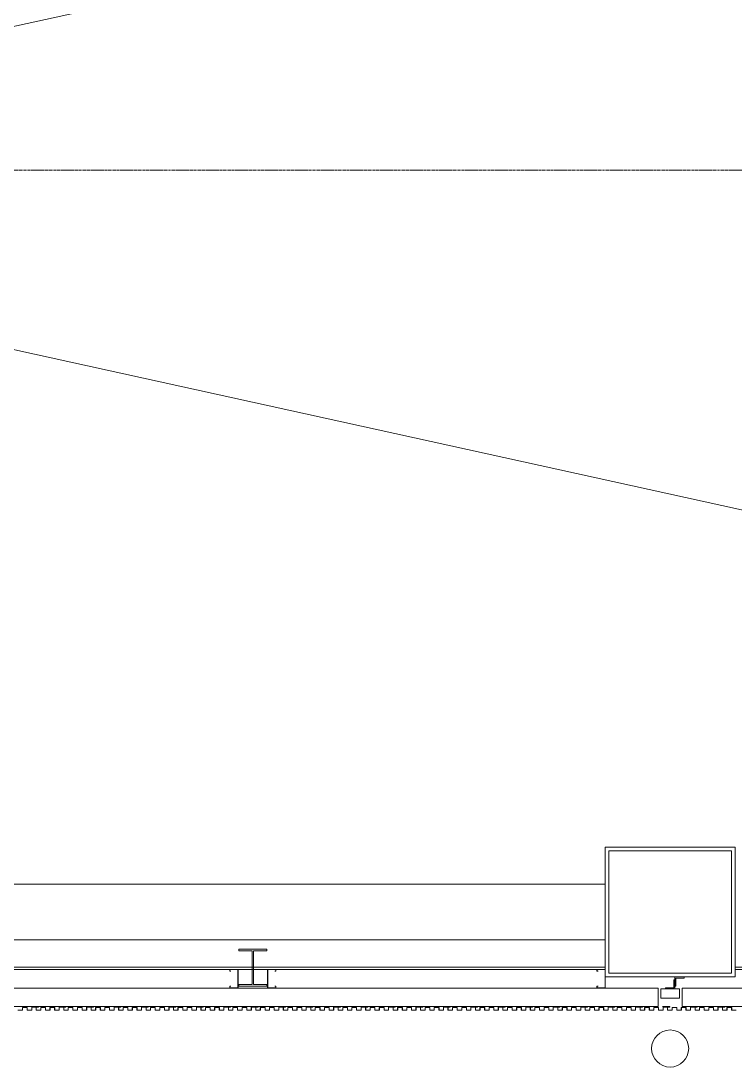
# Model space of a CAD drawing. Extents: x 225000 to 2157367, y 208400 to 840900.
# Drawn here: x 495425 to 499276, y 372366 to 378007 of the extents above; entities that cross this region are included whole.
import ezdxf

# ---------------------------------------------------------------- set-up
doc = ezdxf.new("R2010")
doc.units = 0
doc.header["$LTSCALE"] = 10
doc.linetypes.add('Data Center Layout_L20$0$CENTER', pattern=[2, 1.25, -0.25, 0.25, -0.25])
doc.layers.add('Data Center Layout_L20$0$ARC', color=252, linetype='Continuous', lineweight=0)
doc.layers.add('Data Center Layout_L20$0$K-SIN', color=252, linetype='Data Center Layout_L20$0$CENTER', lineweight=9)

# ---------------------------------------------------------------- blocks, each defined once
blk = doc.blocks.new('Data Center Layout_L20')
at = {"layer": 'Data Center Layout_L20$0$ARC'}
for p, q in [((475075.59, 180702.31), (507575.59, 173552.31)), ((475275.59, 173552.31), (507775.59, 180702.31)), ((498575.59, 173352.31), (490275.59, 173352.31)), ((498575.59, 173052.31), (490275.59, 173052.31)), ((498575.59, 172904.81), (490275.59, 172904.81)), ((498575.59, 172892.31), (490275.59, 172892.31)), ((507575.59, 172904.81), (499275.59, 172904.81)), ((507575.59, 172892.31), (499275.59, 172892.31)), ((498861.75, 172792.31), (474988.17, 172792.31)), ((498861.75, 172792.31), (498861.75, 172692.31)), ((507871.11, 172792.31), (498989.42, 172792.31)), ((498989.42, 172792.31), (498989.42, 172692.31)), ((498861.75, 172692.31), (474988.17, 172692.31)), ((507871.11, 172692.31), (498989.42, 172692.31))]:
    blk.add_line(p, q, dxfattribs=at)
for points in [[(498575.59, 172852.31), (498575.59, 173552.31), (499275.59, 173552.31), (499275.59, 172852.31)], [(498595.59, 172872.31), (498595.59, 173532.31), (499255.59, 173532.31), (499255.59, 172872.31)], [(496600.59, 172802.31), (496750.59, 172802.31), (496750.59, 172811.31), (496678.59, 172811.31), (496678.59, 172993.31), (496750.59, 172993.31), (496750.59, 173002.31), (496600.59, 173002.31), (496600.59, 172993.31), (496672.59, 172993.31), (496672.59, 172811.31), (496600.59, 172811.31)], [(498900.59, 172787.31), (498950.59, 172787.31), (498950.59, 172837.31), (498944.59, 172837.31), (498944.59, 172793.31), (498900.59, 172793.31)], [(498950.59, 172802.31), (498950.59, 172852.31), (499000.59, 172852.31), (499000.59, 172846.31), (498956.59, 172846.31), (498956.59, 172802.31)], [(498875.59, 172787.31), (498975.59, 172787.31), (498975.59, 172737.31), (498875.59, 172737.31)]]:
    blk.add_lwpolyline(points, close=True, dxfattribs=at)
for points in [[(496557.03, 172883.11), (496552.63, 172883.11, -0.4142136), (496551.83, 172883.91), (496551.83, 172890.71, -0.4142136), (496552.63, 172891.51), (496594.43, 172891.51, -0.4142136), (496595.23, 172890.71), (496595.23, 172793.91, -0.4142136), (496594.43, 172793.11), (496552.63, 172793.11, -0.4142136), (496551.83, 172793.91), (496551.83, 172800.71, -0.4142136), (496552.63, 172801.51), (496557.03, 172801.51), (496557.03, 172802.31), (496552.63, 172802.31, 0.4142136), (496551.03, 172800.71), (496551.03, 172793.91, 0.4142136), (496552.63, 172792.31), (496594.43, 172792.31, 0.4142136), (496596.03, 172793.91), (496596.03, 172890.71, 0.4142136), (496594.43, 172892.31), (496552.63, 172892.31, 0.4142136), (496551.03, 172890.71), (496551.03, 172883.91, 0.4142136), (496552.63, 172882.31), (496557.03, 172882.31)], [(496794.14, 172883.11), (496798.54, 172883.11, 0.4142136), (496799.34, 172883.91), (496799.34, 172890.71, 0.4142136), (496798.54, 172891.51), (496756.74, 172891.51, 0.4142136), (496755.94, 172890.71), (496755.94, 172793.91, 0.4142136), (496756.74, 172793.11), (496798.54, 172793.11, 0.4142136), (496799.34, 172793.91), (496799.34, 172800.71, 0.4142136), (496798.54, 172801.51), (496794.14, 172801.51), (496794.14, 172802.31), (496798.54, 172802.31, -0.4142136), (496800.14, 172800.71), (496800.14, 172793.91, -0.4142136), (496798.54, 172792.31), (496756.74, 172792.31, -0.4142136), (496755.14, 172793.91), (496755.14, 172890.71, -0.4142136), (496756.74, 172892.31), (496798.54, 172892.31, -0.4142136), (496800.14, 172890.71), (496800.14, 172883.91, -0.4142136), (496798.54, 172882.31), (496794.14, 172882.31)], [(498536.59, 172883.11), (498532.19, 172883.11, -0.4142136), (498531.39, 172883.91), (498531.39, 172890.71, -0.4142136), (498532.19, 172891.51), (498573.99, 172891.51, -0.4142136), (498574.79, 172890.71), (498574.79, 172793.91, -0.4142136), (498573.99, 172793.11), (498532.19, 172793.11, -0.4142136), (498531.39, 172793.91), (498531.39, 172800.71, -0.4142136), (498532.19, 172801.51), (498536.59, 172801.51), (498536.59, 172802.31), (498532.19, 172802.31, 0.4142136), (498530.59, 172800.71), (498530.59, 172793.91, 0.4142136), (498532.19, 172792.31), (498573.99, 172792.31, 0.4142136), (498575.59, 172793.91), (498575.59, 172890.71, 0.4142136), (498573.99, 172892.31), (498532.19, 172892.31, 0.4142136), (498530.59, 172890.71), (498530.59, 172883.91, 0.4142136), (498532.19, 172882.31), (498536.59, 172882.31)]]:
    blk.add_lwpolyline(points, format="xyb", close=True, dxfattribs=at)
at = {"layer": 'Data Center Layout_L20$0$ARC', "linetype": 'Continuous'}
for points in [[(495510.6, 172688.83), (495517.59, 172691.33), (495517.42, 172691.8), (495510.45, 172689.31), (495483.09, 172689.31), (495483.09, 172673.31), (495459.29, 172673.31), (495459.29, 172687.81), (495433.49, 172687.81), (495433.49, 172673.31), (495409.69, 172673.31)], [(495409.19, 172672.81), (495433.99, 172672.81), (495433.99, 172687.31), (495458.79, 172687.31), (495458.79, 172672.81), (495483.59, 172672.81), (495483.59, 172688.81), (495510.66, 172688.81)]]:
    blk.add_lwpolyline(points, dxfattribs=at)
for points in [[(495658.6, 172688.83), (495665.59, 172691.33), (495665.42, 172691.8), (495658.45, 172689.31), (495631.09, 172689.31), (495631.09, 172673.31), (495607.29, 172673.31), (495607.29, 172687.81), (495581.49, 172687.81), (495581.49, 172673.31), (495557.69, 172673.31), (495557.69, 172687.81), (495531.89, 172687.81), (495531.89, 172673.31), (495508.09, 172673.31), (495508.09, 172688.31), (495517.59, 172688.31, 1), (495517.59, 172692.31), (495496.88, 172692.31), (495495.59, 172691.01), (495494.29, 172692.31), (495480.59, 172692.31), (495480.59, 172691.81), (495494.09, 172691.81), (495495.59, 172690.31), (495497.09, 172691.81), (495517.59, 172691.81, -1), (495517.59, 172688.81), (495507.59, 172688.81), (495507.59, 172672.81), (495532.39, 172672.81), (495532.39, 172687.31), (495557.19, 172687.31), (495557.19, 172672.81), (495581.99, 172672.81), (495581.99, 172687.31), (495606.79, 172687.31), (495606.79, 172672.81), (495631.59, 172672.81), (495631.59, 172688.81), (495658.66, 172688.81)], [(495806.6, 172688.83), (495813.59, 172691.33), (495813.42, 172691.8), (495806.45, 172689.31), (495779.09, 172689.31), (495779.09, 172673.31), (495755.29, 172673.31), (495755.29, 172687.81), (495729.49, 172687.81), (495729.49, 172673.31), (495705.69, 172673.31), (495705.69, 172687.81), (495679.89, 172687.81), (495679.89, 172673.31), (495656.09, 172673.31), (495656.09, 172688.31), (495665.59, 172688.31, 1), (495665.59, 172692.31), (495644.88, 172692.31), (495643.59, 172691.01), (495642.29, 172692.31), (495628.59, 172692.31), (495628.59, 172691.81), (495642.09, 172691.81), (495643.59, 172690.31), (495645.09, 172691.81), (495665.59, 172691.81, -1), (495665.59, 172688.81), (495655.59, 172688.81), (495655.59, 172672.81), (495680.39, 172672.81), (495680.39, 172687.31), (495705.19, 172687.31), (495705.19, 172672.81), (495729.99, 172672.81), (495729.99, 172687.31), (495754.79, 172687.31), (495754.79, 172672.81), (495779.59, 172672.81), (495779.59, 172688.81), (495806.66, 172688.81)], [(495954.6, 172688.83), (495961.59, 172691.33), (495961.42, 172691.8), (495954.45, 172689.31), (495927.09, 172689.31), (495927.09, 172673.31), (495903.29, 172673.31), (495903.29, 172687.81), (495877.49, 172687.81), (495877.49, 172673.31), (495853.69, 172673.31), (495853.69, 172687.81), (495827.89, 172687.81), (495827.89, 172673.31), (495804.09, 172673.31), (495804.09, 172688.31), (495813.59, 172688.31, 1), (495813.59, 172692.31), (495792.88, 172692.31), (495791.59, 172691.01), (495790.29, 172692.31), (495776.59, 172692.31), (495776.59, 172691.81), (495790.09, 172691.81), (495791.59, 172690.31), (495793.09, 172691.81), (495813.59, 172691.81, -1), (495813.59, 172688.81), (495803.59, 172688.81), (495803.59, 172672.81), (495828.39, 172672.81), (495828.39, 172687.31), (495853.19, 172687.31), (495853.19, 172672.81), (495877.99, 172672.81), (495877.99, 172687.31), (495902.79, 172687.31), (495902.79, 172672.81), (495927.59, 172672.81), (495927.59, 172688.81), (495954.66, 172688.81)], [(496102.6, 172688.83), (496109.59, 172691.33), (496109.42, 172691.8), (496102.45, 172689.31), (496075.09, 172689.31), (496075.09, 172673.31), (496051.29, 172673.31), (496051.29, 172687.81), (496025.49, 172687.81), (496025.49, 172673.31), (496001.69, 172673.31), (496001.69, 172687.81), (495975.89, 172687.81), (495975.89, 172673.31), (495952.09, 172673.31), (495952.09, 172688.31), (495961.59, 172688.31, 1), (495961.59, 172692.31), (495940.88, 172692.31), (495939.59, 172691.01), (495938.29, 172692.31), (495924.59, 172692.31), (495924.59, 172691.81), (495938.09, 172691.81), (495939.59, 172690.31), (495941.09, 172691.81), (495961.59, 172691.81, -1), (495961.59, 172688.81), (495951.59, 172688.81), (495951.59, 172672.81), (495976.39, 172672.81), (495976.39, 172687.31), (496001.19, 172687.31), (496001.19, 172672.81), (496025.99, 172672.81), (496025.99, 172687.31), (496050.79, 172687.31), (496050.79, 172672.81), (496075.59, 172672.81), (496075.59, 172688.81), (496102.66, 172688.81)], [(496250.6, 172688.83), (496257.59, 172691.33), (496257.42, 172691.8), (496250.45, 172689.31), (496223.09, 172689.31), (496223.09, 172673.31), (496199.29, 172673.31), (496199.29, 172687.81), (496173.49, 172687.81), (496173.49, 172673.31), (496149.69, 172673.31), (496149.69, 172687.81), (496123.89, 172687.81), (496123.89, 172673.31), (496100.09, 172673.31), (496100.09, 172688.31), (496109.59, 172688.31, 1), (496109.59, 172692.31), (496088.88, 172692.31), (496087.59, 172691.01), (496086.29, 172692.31), (496072.59, 172692.31), (496072.59, 172691.81), (496086.09, 172691.81), (496087.59, 172690.31), (496089.09, 172691.81), (496109.59, 172691.81, -1), (496109.59, 172688.81), (496099.59, 172688.81), (496099.59, 172672.81), (496124.39, 172672.81), (496124.39, 172687.31), (496149.19, 172687.31), (496149.19, 172672.81), (496173.99, 172672.81), (496173.99, 172687.31), (496198.79, 172687.31), (496198.79, 172672.81), (496223.59, 172672.81), (496223.59, 172688.81), (496250.66, 172688.81)], [(496398.6, 172688.83), (496405.59, 172691.33), (496405.42, 172691.8), (496398.45, 172689.31), (496371.09, 172689.31), (496371.09, 172673.31), (496347.29, 172673.31), (496347.29, 172687.81), (496321.49, 172687.81), (496321.49, 172673.31), (496297.69, 172673.31), (496297.69, 172687.81), (496271.89, 172687.81), (496271.89, 172673.31), (496248.09, 172673.31), (496248.09, 172688.31), (496257.59, 172688.31, 1), (496257.59, 172692.31), (496236.88, 172692.31), (496235.59, 172691.01), (496234.29, 172692.31), (496220.59, 172692.31), (496220.59, 172691.81), (496234.09, 172691.81), (496235.59, 172690.31), (496237.09, 172691.81), (496257.59, 172691.81, -1), (496257.59, 172688.81), (496247.59, 172688.81), (496247.59, 172672.81), (496272.39, 172672.81), (496272.39, 172687.31), (496297.19, 172687.31), (496297.19, 172672.81), (496321.99, 172672.81), (496321.99, 172687.31), (496346.79, 172687.31), (496346.79, 172672.81), (496371.59, 172672.81), (496371.59, 172688.81), (496398.66, 172688.81)], [(496546.6, 172688.83), (496553.59, 172691.33), (496553.42, 172691.8), (496546.45, 172689.31), (496519.09, 172689.31), (496519.09, 172673.31), (496495.29, 172673.31), (496495.29, 172687.81), (496469.49, 172687.81), (496469.49, 172673.31), (496445.69, 172673.31), (496445.69, 172687.81), (496419.89, 172687.81), (496419.89, 172673.31), (496396.09, 172673.31), (496396.09, 172688.31), (496405.59, 172688.31, 1), (496405.59, 172692.31), (496384.88, 172692.31), (496383.59, 172691.01), (496382.29, 172692.31), (496368.59, 172692.31), (496368.59, 172691.81), (496382.09, 172691.81), (496383.59, 172690.31), (496385.09, 172691.81), (496405.59, 172691.81, -1), (496405.59, 172688.81), (496395.59, 172688.81), (496395.59, 172672.81), (496420.39, 172672.81), (496420.39, 172687.31), (496445.19, 172687.31), (496445.19, 172672.81), (496469.99, 172672.81), (496469.99, 172687.31), (496494.79, 172687.31), (496494.79, 172672.81), (496519.59, 172672.81), (496519.59, 172688.81), (496546.66, 172688.81)], [(496694.6, 172688.83), (496701.59, 172691.33), (496701.42, 172691.8), (496694.45, 172689.31), (496667.09, 172689.31), (496667.09, 172673.31), (496643.29, 172673.31), (496643.29, 172687.81), (496617.49, 172687.81), (496617.49, 172673.31), (496593.69, 172673.31), (496593.69, 172687.81), (496567.89, 172687.81), (496567.89, 172673.31), (496544.09, 172673.31), (496544.09, 172688.31), (496553.59, 172688.31, 1), (496553.59, 172692.31), (496532.88, 172692.31), (496531.59, 172691.01), (496530.29, 172692.31), (496516.59, 172692.31), (496516.59, 172691.81), (496530.09, 172691.81), (496531.59, 172690.31), (496533.09, 172691.81), (496553.59, 172691.81, -1), (496553.59, 172688.81), (496543.59, 172688.81), (496543.59, 172672.81), (496568.39, 172672.81), (496568.39, 172687.31), (496593.19, 172687.31), (496593.19, 172672.81), (496617.99, 172672.81), (496617.99, 172687.31), (496642.79, 172687.31), (496642.79, 172672.81), (496667.59, 172672.81), (496667.59, 172688.81), (496694.66, 172688.81)], [(496842.6, 172688.83), (496849.59, 172691.33), (496849.42, 172691.8), (496842.45, 172689.31), (496815.09, 172689.31), (496815.09, 172673.31), (496791.29, 172673.31), (496791.29, 172687.81), (496765.49, 172687.81), (496765.49, 172673.31), (496741.69, 172673.31), (496741.69, 172687.81), (496715.89, 172687.81), (496715.89, 172673.31), (496692.09, 172673.31), (496692.09, 172688.31), (496701.59, 172688.31, 1), (496701.59, 172692.31), (496680.88, 172692.31), (496679.59, 172691.01), (496678.29, 172692.31), (496664.59, 172692.31), (496664.59, 172691.81), (496678.09, 172691.81), (496679.59, 172690.31), (496681.09, 172691.81), (496701.59, 172691.81, -1), (496701.59, 172688.81), (496691.59, 172688.81), (496691.59, 172672.81), (496716.39, 172672.81), (496716.39, 172687.31), (496741.19, 172687.31), (496741.19, 172672.81), (496765.99, 172672.81), (496765.99, 172687.31), (496790.79, 172687.31), (496790.79, 172672.81), (496815.59, 172672.81), (496815.59, 172688.81), (496842.66, 172688.81)], [(496990.6, 172688.83), (496997.59, 172691.33), (496997.42, 172691.8), (496990.45, 172689.31), (496963.09, 172689.31), (496963.09, 172673.31), (496939.29, 172673.31), (496939.29, 172687.81), (496913.49, 172687.81), (496913.49, 172673.31), (496889.69, 172673.31), (496889.69, 172687.81), (496863.89, 172687.81), (496863.89, 172673.31), (496840.09, 172673.31), (496840.09, 172688.31), (496849.59, 172688.31, 1), (496849.59, 172692.31), (496828.88, 172692.31), (496827.59, 172691.01), (496826.29, 172692.31), (496812.59, 172692.31), (496812.59, 172691.81), (496826.09, 172691.81), (496827.59, 172690.31), (496829.09, 172691.81), (496849.59, 172691.81, -1), (496849.59, 172688.81), (496839.59, 172688.81), (496839.59, 172672.81), (496864.39, 172672.81), (496864.39, 172687.31), (496889.19, 172687.31), (496889.19, 172672.81), (496913.99, 172672.81), (496913.99, 172687.31), (496938.79, 172687.31), (496938.79, 172672.81), (496963.59, 172672.81), (496963.59, 172688.81), (496990.66, 172688.81)], [(497138.6, 172688.83), (497145.59, 172691.33), (497145.42, 172691.8), (497138.45, 172689.31), (497111.09, 172689.31), (497111.09, 172673.31), (497087.29, 172673.31), (497087.29, 172687.81), (497061.49, 172687.81), (497061.49, 172673.31), (497037.69, 172673.31), (497037.69, 172687.81), (497011.89, 172687.81), (497011.89, 172673.31), (496988.09, 172673.31), (496988.09, 172688.31), (496997.59, 172688.31, 1), (496997.59, 172692.31), (496976.88, 172692.31), (496975.59, 172691.01), (496974.29, 172692.31), (496960.59, 172692.31), (496960.59, 172691.81), (496974.09, 172691.81), (496975.59, 172690.31), (496977.09, 172691.81), (496997.59, 172691.81, -1), (496997.59, 172688.81), (496987.59, 172688.81), (496987.59, 172672.81), (497012.39, 172672.81), (497012.39, 172687.31), (497037.19, 172687.31), (497037.19, 172672.81), (497061.99, 172672.81), (497061.99, 172687.31), (497086.79, 172687.31), (497086.79, 172672.81), (497111.59, 172672.81), (497111.59, 172688.81), (497138.66, 172688.81)], [(497286.6, 172688.83), (497293.59, 172691.33), (497293.42, 172691.8), (497286.45, 172689.31), (497259.09, 172689.31), (497259.09, 172673.31), (497235.29, 172673.31), (497235.29, 172687.81), (497209.49, 172687.81), (497209.49, 172673.31), (497185.69, 172673.31), (497185.69, 172687.81), (497159.89, 172687.81), (497159.89, 172673.31), (497136.09, 172673.31), (497136.09, 172688.31), (497145.59, 172688.31, 1), (497145.59, 172692.31), (497124.88, 172692.31), (497123.59, 172691.01), (497122.29, 172692.31), (497108.59, 172692.31), (497108.59, 172691.81), (497122.09, 172691.81), (497123.59, 172690.31), (497125.09, 172691.81), (497145.59, 172691.81, -1), (497145.59, 172688.81), (497135.59, 172688.81), (497135.59, 172672.81), (497160.39, 172672.81), (497160.39, 172687.31), (497185.19, 172687.31), (497185.19, 172672.81), (497209.99, 172672.81), (497209.99, 172687.31), (497234.79, 172687.31), (497234.79, 172672.81), (497259.59, 172672.81), (497259.59, 172688.81), (497286.66, 172688.81)], [(497434.6, 172688.83), (497441.59, 172691.33), (497441.42, 172691.8), (497434.45, 172689.31), (497407.09, 172689.31), (497407.09, 172673.31), (497383.29, 172673.31), (497383.29, 172687.81), (497357.49, 172687.81), (497357.49, 172673.31), (497333.69, 172673.31), (497333.69, 172687.81), (497307.89, 172687.81), (497307.89, 172673.31), (497284.09, 172673.31), (497284.09, 172688.31), (497293.59, 172688.31, 1), (497293.59, 172692.31), (497272.88, 172692.31), (497271.59, 172691.01), (497270.29, 172692.31), (497256.59, 172692.31), (497256.59, 172691.81), (497270.09, 172691.81), (497271.59, 172690.31), (497273.09, 172691.81), (497293.59, 172691.81, -1), (497293.59, 172688.81), (497283.59, 172688.81), (497283.59, 172672.81), (497308.39, 172672.81), (497308.39, 172687.31), (497333.19, 172687.31), (497333.19, 172672.81), (497357.99, 172672.81), (497357.99, 172687.31), (497382.79, 172687.31), (497382.79, 172672.81), (497407.59, 172672.81), (497407.59, 172688.81), (497434.66, 172688.81)], [(497582.6, 172688.83), (497589.59, 172691.33), (497589.42, 172691.8), (497582.45, 172689.31), (497555.09, 172689.31), (497555.09, 172673.31), (497531.29, 172673.31), (497531.29, 172687.81), (497505.49, 172687.81), (497505.49, 172673.31), (497481.69, 172673.31), (497481.69, 172687.81), (497455.89, 172687.81), (497455.89, 172673.31), (497432.09, 172673.31), (497432.09, 172688.31), (497441.59, 172688.31, 1), (497441.59, 172692.31), (497420.88, 172692.31), (497419.59, 172691.01), (497418.29, 172692.31), (497404.59, 172692.31), (497404.59, 172691.81), (497418.09, 172691.81), (497419.59, 172690.31), (497421.09, 172691.81), (497441.59, 172691.81, -1), (497441.59, 172688.81), (497431.59, 172688.81), (497431.59, 172672.81), (497456.39, 172672.81), (497456.39, 172687.31), (497481.19, 172687.31), (497481.19, 172672.81), (497505.99, 172672.81), (497505.99, 172687.31), (497530.79, 172687.31), (497530.79, 172672.81), (497555.59, 172672.81), (497555.59, 172688.81), (497582.66, 172688.81)], [(497730.6, 172688.83), (497737.59, 172691.33), (497737.42, 172691.8), (497730.45, 172689.31), (497703.09, 172689.31), (497703.09, 172673.31), (497679.29, 172673.31), (497679.29, 172687.81), (497653.49, 172687.81), (497653.49, 172673.31), (497629.69, 172673.31), (497629.69, 172687.81), (497603.89, 172687.81), (497603.89, 172673.31), (497580.09, 172673.31), (497580.09, 172688.31), (497589.59, 172688.31, 1), (497589.59, 172692.31), (497568.88, 172692.31), (497567.59, 172691.01), (497566.29, 172692.31), (497552.59, 172692.31), (497552.59, 172691.81), (497566.09, 172691.81), (497567.59, 172690.31), (497569.09, 172691.81), (497589.59, 172691.81, -1), (497589.59, 172688.81), (497579.59, 172688.81), (497579.59, 172672.81), (497604.39, 172672.81), (497604.39, 172687.31), (497629.19, 172687.31), (497629.19, 172672.81), (497653.99, 172672.81), (497653.99, 172687.31), (497678.79, 172687.31), (497678.79, 172672.81), (497703.59, 172672.81), (497703.59, 172688.81), (497730.66, 172688.81)], [(497878.6, 172688.83), (497885.59, 172691.33), (497885.42, 172691.8), (497878.45, 172689.31), (497851.09, 172689.31), (497851.09, 172673.31), (497827.29, 172673.31), (497827.29, 172687.81), (497801.49, 172687.81), (497801.49, 172673.31), (497777.69, 172673.31), (497777.69, 172687.81), (497751.89, 172687.81), (497751.89, 172673.31), (497728.09, 172673.31), (497728.09, 172688.31), (497737.59, 172688.31, 1), (497737.59, 172692.31), (497716.88, 172692.31), (497715.59, 172691.01), (497714.29, 172692.31), (497700.59, 172692.31), (497700.59, 172691.81), (497714.09, 172691.81), (497715.59, 172690.31), (497717.09, 172691.81), (497737.59, 172691.81, -1), (497737.59, 172688.81), (497727.59, 172688.81), (497727.59, 172672.81), (497752.39, 172672.81), (497752.39, 172687.31), (497777.19, 172687.31), (497777.19, 172672.81), (497801.99, 172672.81), (497801.99, 172687.31), (497826.79, 172687.31), (497826.79, 172672.81), (497851.59, 172672.81), (497851.59, 172688.81), (497878.66, 172688.81)], [(498026.6, 172688.83), (498033.59, 172691.33), (498033.42, 172691.8), (498026.45, 172689.31), (497999.09, 172689.31), (497999.09, 172673.31), (497975.29, 172673.31), (497975.29, 172687.81), (497949.49, 172687.81), (497949.49, 172673.31), (497925.69, 172673.31), (497925.69, 172687.81), (497899.89, 172687.81), (497899.89, 172673.31), (497876.09, 172673.31), (497876.09, 172688.31), (497885.59, 172688.31, 1), (497885.59, 172692.31), (497864.88, 172692.31), (497863.59, 172691.01), (497862.29, 172692.31), (497848.59, 172692.31), (497848.59, 172691.81), (497862.09, 172691.81), (497863.59, 172690.31), (497865.09, 172691.81), (497885.59, 172691.81, -1), (497885.59, 172688.81), (497875.59, 172688.81), (497875.59, 172672.81), (497900.39, 172672.81), (497900.39, 172687.31), (497925.19, 172687.31), (497925.19, 172672.81), (497949.99, 172672.81), (497949.99, 172687.31), (497974.79, 172687.31), (497974.79, 172672.81), (497999.59, 172672.81), (497999.59, 172688.81), (498026.66, 172688.81)], [(498174.6, 172688.83), (498181.59, 172691.33), (498181.42, 172691.8), (498174.45, 172689.31), (498147.09, 172689.31), (498147.09, 172673.31), (498123.29, 172673.31), (498123.29, 172687.81), (498097.49, 172687.81), (498097.49, 172673.31), (498073.69, 172673.31), (498073.69, 172687.81), (498047.89, 172687.81), (498047.89, 172673.31), (498024.09, 172673.31), (498024.09, 172688.31), (498033.59, 172688.31, 1), (498033.59, 172692.31), (498012.88, 172692.31), (498011.59, 172691.01), (498010.29, 172692.31), (497996.59, 172692.31), (497996.59, 172691.81), (498010.09, 172691.81), (498011.59, 172690.31), (498013.09, 172691.81), (498033.59, 172691.81, -1), (498033.59, 172688.81), (498023.59, 172688.81), (498023.59, 172672.81), (498048.39, 172672.81), (498048.39, 172687.31), (498073.19, 172687.31), (498073.19, 172672.81), (498097.99, 172672.81), (498097.99, 172687.31), (498122.79, 172687.31), (498122.79, 172672.81), (498147.59, 172672.81), (498147.59, 172688.81), (498174.66, 172688.81)], [(498322.6, 172688.83), (498329.59, 172691.33), (498329.42, 172691.8), (498322.45, 172689.31), (498295.09, 172689.31), (498295.09, 172673.31), (498271.29, 172673.31), (498271.29, 172687.81), (498245.49, 172687.81), (498245.49, 172673.31), (498221.69, 172673.31), (498221.69, 172687.81), (498195.89, 172687.81), (498195.89, 172673.31), (498172.09, 172673.31), (498172.09, 172688.31), (498181.59, 172688.31, 1), (498181.59, 172692.31), (498160.88, 172692.31), (498159.59, 172691.01), (498158.29, 172692.31), (498144.59, 172692.31), (498144.59, 172691.81), (498158.09, 172691.81), (498159.59, 172690.31), (498161.09, 172691.81), (498181.59, 172691.81, -1), (498181.59, 172688.81), (498171.59, 172688.81), (498171.59, 172672.81), (498196.39, 172672.81), (498196.39, 172687.31), (498221.19, 172687.31), (498221.19, 172672.81), (498245.99, 172672.81), (498245.99, 172687.31), (498270.79, 172687.31), (498270.79, 172672.81), (498295.59, 172672.81), (498295.59, 172688.81), (498322.66, 172688.81)], [(498470.6, 172688.83), (498477.59, 172691.33), (498477.42, 172691.8), (498470.45, 172689.31), (498443.09, 172689.31), (498443.09, 172673.31), (498419.29, 172673.31), (498419.29, 172687.81), (498393.49, 172687.81), (498393.49, 172673.31), (498369.69, 172673.31), (498369.69, 172687.81), (498343.89, 172687.81), (498343.89, 172673.31), (498320.09, 172673.31), (498320.09, 172688.31), (498329.59, 172688.31, 1), (498329.59, 172692.31), (498308.88, 172692.31), (498307.59, 172691.01), (498306.29, 172692.31), (498292.59, 172692.31), (498292.59, 172691.81), (498306.09, 172691.81), (498307.59, 172690.31), (498309.09, 172691.81), (498329.59, 172691.81, -1), (498329.59, 172688.81), (498319.59, 172688.81), (498319.59, 172672.81), (498344.39, 172672.81), (498344.39, 172687.31), (498369.19, 172687.31), (498369.19, 172672.81), (498393.99, 172672.81), (498393.99, 172687.31), (498418.79, 172687.31), (498418.79, 172672.81), (498443.59, 172672.81), (498443.59, 172688.81), (498470.66, 172688.81)], [(498618.6, 172688.83), (498625.59, 172691.33), (498625.42, 172691.8), (498618.45, 172689.31), (498591.09, 172689.31), (498591.09, 172673.31), (498567.29, 172673.31), (498567.29, 172687.81), (498541.49, 172687.81), (498541.49, 172673.31), (498517.69, 172673.31), (498517.69, 172687.81), (498491.89, 172687.81), (498491.89, 172673.31), (498468.09, 172673.31), (498468.09, 172688.31), (498477.59, 172688.31, 1), (498477.59, 172692.31), (498456.88, 172692.31), (498455.59, 172691.01), (498454.29, 172692.31), (498440.59, 172692.31), (498440.59, 172691.81), (498454.09, 172691.81), (498455.59, 172690.31), (498457.09, 172691.81), (498477.59, 172691.81, -1), (498477.59, 172688.81), (498467.59, 172688.81), (498467.59, 172672.81), (498492.39, 172672.81), (498492.39, 172687.31), (498517.19, 172687.31), (498517.19, 172672.81), (498541.99, 172672.81), (498541.99, 172687.31), (498566.79, 172687.31), (498566.79, 172672.81), (498591.59, 172672.81), (498591.59, 172688.81), (498618.66, 172688.81)], [(498766.6, 172688.83), (498773.59, 172691.33), (498773.42, 172691.8), (498766.45, 172689.31), (498739.09, 172689.31), (498739.09, 172673.31), (498715.29, 172673.31), (498715.29, 172687.81), (498689.49, 172687.81), (498689.49, 172673.31), (498665.69, 172673.31), (498665.69, 172687.81), (498639.89, 172687.81), (498639.89, 172673.31), (498616.09, 172673.31), (498616.09, 172688.31), (498625.59, 172688.31, 1), (498625.59, 172692.31), (498604.88, 172692.31), (498603.59, 172691.01), (498602.29, 172692.31), (498588.59, 172692.31), (498588.59, 172691.81), (498602.09, 172691.81), (498603.59, 172690.31), (498605.09, 172691.81), (498625.59, 172691.81, -1), (498625.59, 172688.81), (498615.59, 172688.81), (498615.59, 172672.81), (498640.39, 172672.81), (498640.39, 172687.31), (498665.19, 172687.31), (498665.19, 172672.81), (498689.99, 172672.81), (498689.99, 172687.31), (498714.79, 172687.31), (498714.79, 172672.81), (498739.59, 172672.81), (498739.59, 172688.81), (498766.66, 172688.81)], [(498914.6, 172688.83), (498921.59, 172691.33), (498921.42, 172691.8), (498914.45, 172689.31), (498887.09, 172689.31), (498887.09, 172673.31), (498863.29, 172673.31), (498863.29, 172687.81), (498837.49, 172687.81), (498837.49, 172673.31), (498813.69, 172673.31), (498813.69, 172687.81), (498787.89, 172687.81), (498787.89, 172673.31), (498764.09, 172673.31), (498764.09, 172688.31), (498773.59, 172688.31, 1), (498773.59, 172692.31), (498752.88, 172692.31), (498751.59, 172691.01), (498750.29, 172692.31), (498736.59, 172692.31), (498736.59, 172691.81), (498750.09, 172691.81), (498751.59, 172690.31), (498753.09, 172691.81), (498773.59, 172691.81, -1), (498773.59, 172688.81), (498763.59, 172688.81), (498763.59, 172672.81), (498788.39, 172672.81), (498788.39, 172687.31), (498813.19, 172687.31), (498813.19, 172672.81), (498837.99, 172672.81), (498837.99, 172687.31), (498862.79, 172687.31), (498862.79, 172672.81), (498887.59, 172672.81), (498887.59, 172688.81), (498914.66, 172688.81)], [(499062.6, 172688.83), (499069.59, 172691.33), (499069.42, 172691.8), (499062.45, 172689.31), (499035.09, 172689.31), (499035.09, 172673.31), (499011.29, 172673.31), (499011.29, 172687.81), (498985.49, 172687.81), (498985.49, 172673.31), (498961.69, 172673.31), (498961.69, 172687.81), (498935.89, 172687.81), (498935.89, 172673.31), (498912.09, 172673.31), (498912.09, 172688.31), (498921.59, 172688.31, 1), (498921.59, 172692.31), (498900.88, 172692.31), (498899.59, 172691.01), (498898.29, 172692.31), (498884.59, 172692.31), (498884.59, 172691.81), (498898.09, 172691.81), (498899.59, 172690.31), (498901.09, 172691.81), (498921.59, 172691.81, -1), (498921.59, 172688.81), (498911.59, 172688.81), (498911.59, 172672.81), (498936.39, 172672.81), (498936.39, 172687.31), (498961.19, 172687.31), (498961.19, 172672.81), (498985.99, 172672.81), (498985.99, 172687.31), (499010.79, 172687.31), (499010.79, 172672.81), (499035.59, 172672.81), (499035.59, 172688.81), (499062.66, 172688.81)], [(499210.6, 172688.83), (499217.59, 172691.33), (499217.42, 172691.8), (499210.45, 172689.31), (499183.09, 172689.31), (499183.09, 172673.31), (499159.29, 172673.31), (499159.29, 172687.81), (499133.49, 172687.81), (499133.49, 172673.31), (499109.69, 172673.31), (499109.69, 172687.81), (499083.89, 172687.81), (499083.89, 172673.31), (499060.09, 172673.31), (499060.09, 172688.31), (499069.59, 172688.31, 1), (499069.59, 172692.31), (499048.88, 172692.31), (499047.59, 172691.01), (499046.29, 172692.31), (499032.59, 172692.31), (499032.59, 172691.81), (499046.09, 172691.81), (499047.59, 172690.31), (499049.09, 172691.81), (499069.59, 172691.81, -1), (499069.59, 172688.81), (499059.59, 172688.81), (499059.59, 172672.81), (499084.39, 172672.81), (499084.39, 172687.31), (499109.19, 172687.31), (499109.19, 172672.81), (499133.99, 172672.81), (499133.99, 172687.31), (499158.79, 172687.31), (499158.79, 172672.81), (499183.59, 172672.81), (499183.59, 172688.81), (499210.66, 172688.81)], [(499281.49, 172673.31), (499257.69, 172673.31), (499257.69, 172687.81), (499231.89, 172687.81), (499231.89, 172673.31), (499208.09, 172673.31), (499208.09, 172688.31), (499217.59, 172688.31, 1), (499217.59, 172692.31), (499196.88, 172692.31), (499195.59, 172691.01), (499194.29, 172692.31), (499180.59, 172692.31), (499180.59, 172691.81), (499194.09, 172691.81), (499195.59, 172690.31), (499197.09, 172691.81), (499217.59, 172691.81, -1), (499217.59, 172688.81), (499207.59, 172688.81), (499207.59, 172672.81), (499232.39, 172672.81), (499232.39, 172687.31), (499257.19, 172687.31), (499257.19, 172672.81), (499281.99, 172672.81)]]:
    blk.add_lwpolyline(points, format="xyb", dxfattribs=at)
at = {"layer": 'Data Center Layout_L20$0$ARC'}
blk.add_circle((498925.59, 172466.06), 100, dxfattribs=at)
at = {"layer": 'Data Center Layout_L20$0$K-SIN'}
blk.add_line((267679.92, 177202.31), (546925.59, 177202.31), dxfattribs=at)

msp = doc.modelspace()

# ---------------------------------------------------------------- block references
msp.add_blockref('Data Center Layout_L20', (0, 200000))

doc.saveas('drawing.dxf')
